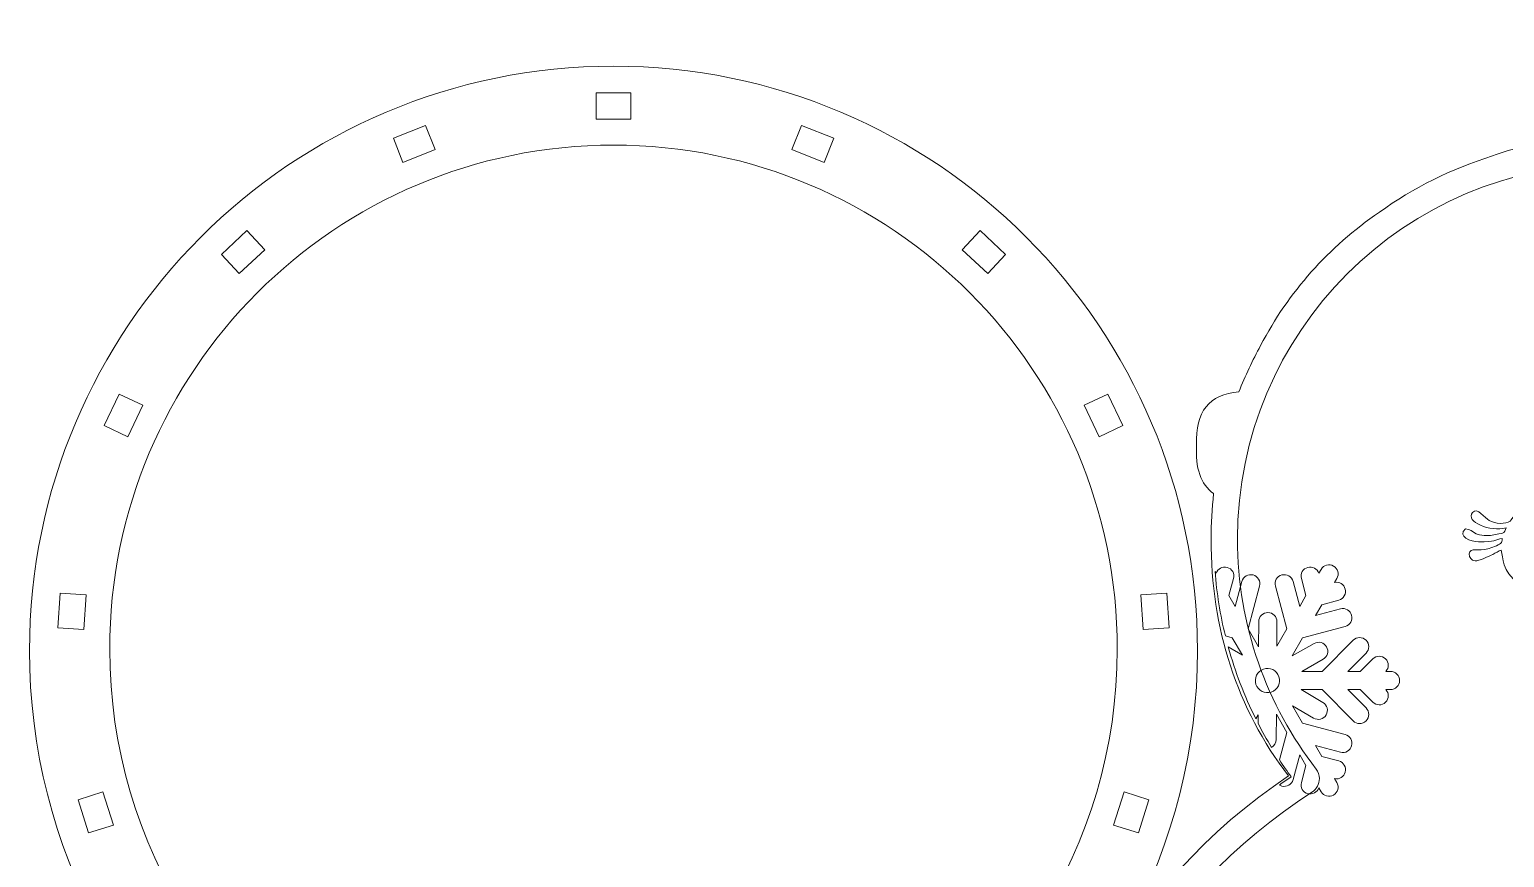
# Model space of a CAD drawing. Header units: centimetres. Extents: x -24.3 to 24.3, y -22.3 to 22.8.
# Drawn here: x -24.3 to -1.66, y 10.14 to 22.84 of the extents above; entities that cross this region are included whole.
import ezdxf

# ---------------------------------------------------------------- set-up
doc = ezdxf.new("R2010")
doc.units = ezdxf.units.CM
doc.header["$MEASUREMENT"] = 0
doc.layers.add('layer 1', color=7, linetype='Continuous')

msp = doc.modelspace()

# ---------------------------------------------------------------- linework, layer by layer
at = {"layer": 'layer 1', "color": 177, "lineweight": 9}
for points, knots in [([(-6.16028, 15.02328), (-6.15943, 13.64048), (-5.76325, 12.42849), (-4.97176, 11.38732), (-4.97176, 11.38732), (-7.4654, 9.72509), (-8.9696, 6.93679), (-8.9696, 3.92399), (-8.9696, 3.92399), (-8.9696, -1.02692), (-4.95587, -5.04069), (-0.00495, -5.04069), (-0.00495, -5.04069), (4.94596, -5.04069), (8.95971, -1.02692), (8.95971, 3.92399), (8.95971, 3.92399), (8.95971, 6.92999), (7.4622, 9.71301), (4.97835, 11.37633), (4.97835, 11.37633), (5.72903, 12.45539), (6.15039, 13.69564), (6.15039, 15.02328), (6.15039, 15.02328), (6.15039, 15.15792), (6.1456, 15.29142), (6.13707, 15.4239), (6.13707, 15.4239), (6.44925, 15.48254), (6.60705, 15.74447), (6.6104, 16.20979), (6.6104, 16.20979), (6.53053, 16.7691), (6.27929, 17.00114), (5.85665, 16.90599), (5.85665, 16.90599), (5.77733, 17.15291), (5.68296, 17.39304), (5.57444, 17.6253), (5.57444, 17.6253), (4.99047, 19.01835), (3.93725, 20.03807), (2.41481, 20.68443), (2.41481, 20.68443), (2.39448, 20.69312), (2.37405, 20.70164), (2.3536, 20.71014), (2.3536, 20.71014), (2.33407, 20.71823), (2.31441, 20.7262), (2.29473, 20.73418), (2.29473, 20.73418), (2.27788, 20.74098), (2.26111, 20.74796), (2.24417, 20.75462), (2.24417, 20.75462), (2.01211, 20.84684), (1.76967, 20.93079), (1.51676, 21.00643), (1.51676, 21.00643), (2.39052, 22.5482), (-1.98352, 22.839), (-1.35077, 21.05688), (-1.35077, 21.05688), (-1.51885, 21.00806), (-1.68248, 20.95566), (-1.84177, 20.89978), (-1.84177, 20.89978), (-2.46907, 20.70387), (-3.05327, 20.41032), (-3.57649, 20.03686), (-3.57649, 20.03686), (-4.36177, 19.49751), (-4.96925, 18.81532), (-5.39885, 17.99027), (-5.39885, 17.99027), (-5.5244, 17.76252), (-5.63624, 17.52615), (-5.7326, 17.28196), (-5.7326, 17.28196), (-6.18765, 17.24443), (-6.4042, 16.97364), (-6.38219, 16.46966), (-6.38219, 16.46966), (-6.40576, 16.11043), (-6.31859, 15.86087), (-6.12069, 15.72092), (-6.12069, 15.72092), (-6.14653, 15.4919), (-6.16028, 15.25922), (-6.16028, 15.02328)], [0, 0, 0, 0, 0.04166667, 0.04166667, 0.04166667, 0.04166667, 0.08333333, 0.08333333, 0.08333333, 0.08333333, 0.125, 0.125, 0.125, 0.125, 0.16666667, 0.16666667, 0.16666667, 0.16666667, 0.20833333, 0.20833333, 0.20833333, 0.20833333, 0.25, 0.25, 0.25, 0.25, 0.29166667, 0.29166667, 0.29166667, 0.29166667, 0.33333333, 0.33333333, 0.33333333, 0.33333333, 0.375, 0.375, 0.375, 0.375, 0.41666667, 0.41666667, 0.41666667, 0.41666667, 0.45833333, 0.45833333, 0.45833333, 0.45833333, 0.5, 0.5, 0.5, 0.5, 0.54166667, 0.54166667, 0.54166667, 0.54166667, 0.58333333, 0.58333333, 0.58333333, 0.58333333, 0.625, 0.625, 0.625, 0.625, 0.66666667, 0.66666667, 0.66666667, 0.66666667, 0.70833333, 0.70833333, 0.70833333, 0.70833333, 0.75, 0.75, 0.75, 0.75, 0.79166667, 0.79166667, 0.79166667, 0.79166667, 0.83333333, 0.83333333, 0.83333333, 0.83333333, 0.875, 0.875, 0.875, 0.875, 0.91666667, 0.91666667, 0.91666667, 0.91666667, 1, 1, 1, 1]), ([(-15.33245, -3.94281), (-11.93309, -3.94281), (-9.17712, -1.18684), (-9.17712, 2.21252), (-9.17712, 2.21252), (-9.17712, 3.54016), (-9.59848, 4.78041), (-10.34916, 5.85947), (-10.34916, 5.85947), (-7.86531, 7.52279), (-6.3678, 10.30581), (-6.3678, 13.31181), (-6.3678, 13.31181), (-6.3678, 18.26272), (-10.38155, 22.2765), (-15.33245, 22.2765), (-15.33245, 22.2765), (-20.28337, 22.2765), (-24.29711, 18.26272), (-24.29711, 13.31181), (-24.29711, 13.31181), (-24.29711, 10.29901), (-22.79291, 7.51071), (-20.29927, 5.84848), (-20.29927, 5.84848), (-21.07357, 4.79276), (-21.48779, 3.5258), (-21.48779, 2.21252), (-21.48779, 2.21252), (-21.48779, -1.18684), (-18.73181, -3.94281), (-15.33245, -3.94281)], [0, 0, 0, 0, 0.11111111, 0.11111111, 0.11111111, 0.11111111, 0.22222222, 0.22222222, 0.22222222, 0.22222222, 0.33333333, 0.33333333, 0.33333333, 0.33333333, 0.44444444, 0.44444444, 0.44444444, 0.44444444, 0.55555556, 0.55555556, 0.55555556, 0.55555556, 0.66666667, 0.66666667, 0.66666667, 0.66666667, 0.77777778, 0.77777778, 0.77777778, 0.77777778, 1, 1, 1, 1]), ([(-15.59912, 21.46584), (-15.59912, 21.46584), (-15.06579, 21.46584), (-15.06579, 21.46584), (-15.06579, 21.46584), (-15.06579, 21.46584), (-15.06579, 21.86584), (-15.06579, 21.86584), (-15.06579, 21.86584), (-15.06579, 21.86584), (-15.59912, 21.86584), (-15.59912, 21.86584), (-15.59912, 21.86584), (-15.59912, 21.86584), (-15.59912, 21.46584), (-15.59912, 21.46584)], [0, 0, 0, 0, 0.2, 0.2, 0.2, 0.2, 0.4, 0.4, 0.4, 0.4, 0.6, 0.6, 0.6, 0.6, 1, 1, 1, 1]), ([(-18.56524, 20.80052), (-18.56524, 20.80052), (-18.06912, 20.99624), (-18.06912, 20.99624), (-18.06912, 20.99624), (-18.06912, 20.99624), (-18.21591, 21.36834), (-18.21591, 21.36834), (-18.21591, 21.36834), (-18.21591, 21.36834), (-18.71203, 21.17262), (-18.71203, 21.17262), (-18.71203, 21.17262), (-18.71203, 21.17262), (-18.56524, 20.80052), (-18.56524, 20.80052)], [0, 0, 0, 0, 0.2, 0.2, 0.2, 0.2, 0.4, 0.4, 0.4, 0.4, 0.6, 0.6, 0.6, 0.6, 1, 1, 1, 1]), ([(-12.09967, 20.80052), (-12.09967, 20.80052), (-12.59579, 20.99624), (-12.59579, 20.99624), (-12.59579, 20.99624), (-12.59579, 20.99624), (-12.449, 21.36834), (-12.449, 21.36834), (-12.449, 21.36834), (-12.449, 21.36834), (-11.95288, 21.17262), (-11.95288, 21.17262), (-11.95288, 21.17262), (-11.95288, 21.17262), (-12.09967, 20.80052), (-12.09967, 20.80052)], [0, 0, 0, 0, 0.2, 0.2, 0.2, 0.2, 0.4, 0.4, 0.4, 0.4, 0.6, 0.6, 0.6, 0.6, 1, 1, 1, 1]), ([(-18.66605, 5.85692), (-19.64931, 4.95511), (-20.26579, 3.65977), (-20.26579, 2.22043), (-20.26579, 2.22043), (-20.26579, -0.50416), (-18.05704, -2.71291), (-15.33245, -2.71291), (-15.33245, -2.71291), (-12.60787, -2.71291), (-10.39912, -0.50416), (-10.39912, 2.22043), (-10.39912, 2.22043), (-10.39912, 3.6566), (-11.01289, 4.94939), (-11.99236, 5.85095), (-11.99236, 5.85095), (-12.05776, 5.9118), (-12.09859, 5.99877), (-12.09859, 6.09515), (-12.09859, 6.09515), (-12.09859, 6.2256), (-12.02412, 6.33924), (-11.91492, 6.39397), (-11.91492, 6.39397), (-9.35812, 7.65567), (-7.59912, 10.28849), (-7.59912, 13.33251), (-7.59912, 13.33251), (-7.59912, 17.6035), (-11.06147, 21.06584), (-15.33245, 21.06584), (-15.33245, 21.06584), (-19.60344, 21.06584), (-23.06579, 17.6035), (-23.06579, 13.33251), (-23.06579, 13.33251), (-23.06579, 10.28929), (-21.30773, 7.65704), (-18.75203, 6.39497), (-18.75203, 6.39497), (-18.64153, 6.34069), (-18.5658, 6.22655), (-18.5658, 6.09515), (-18.5658, 6.09515), (-18.5658, 6.00209), (-18.60456, 5.91739), (-18.66605, 5.85692)], [0, 0, 0, 0, 0.07692308, 0.07692308, 0.07692308, 0.07692308, 0.15384615, 0.15384615, 0.15384615, 0.15384615, 0.23076923, 0.23076923, 0.23076923, 0.23076923, 0.30769231, 0.30769231, 0.30769231, 0.30769231, 0.38461538, 0.38461538, 0.38461538, 0.38461538, 0.46153846, 0.46153846, 0.46153846, 0.46153846, 0.53846154, 0.53846154, 0.53846154, 0.53846154, 0.61538462, 0.61538462, 0.61538462, 0.61538462, 0.69230769, 0.69230769, 0.69230769, 0.69230769, 0.76923077, 0.76923077, 0.76923077, 0.76923077, 0.84615385, 0.84615385, 0.84615385, 0.84615385, 1, 1, 1, 1]), ([(-21.07627, 19.09712), (-21.07627, 19.09712), (-20.68633, 19.46098), (-20.68633, 19.46098), (-20.68633, 19.46098), (-20.68633, 19.46098), (-20.95923, 19.75343), (-20.95923, 19.75343), (-20.95923, 19.75343), (-20.95923, 19.75343), (-21.34917, 19.38958), (-21.34917, 19.38958), (-21.34917, 19.38958), (-21.34917, 19.38958), (-21.07627, 19.09712), (-21.07627, 19.09712)], [0, 0, 0, 0, 0.2, 0.2, 0.2, 0.2, 0.4, 0.4, 0.4, 0.4, 0.6, 0.6, 0.6, 0.6, 1, 1, 1, 1]), ([(-9.58864, 19.09712), (-9.58864, 19.09712), (-9.97857, 19.46098), (-9.97857, 19.46098), (-9.97857, 19.46098), (-9.97857, 19.46098), (-9.70568, 19.75343), (-9.70568, 19.75343), (-9.70568, 19.75343), (-9.70568, 19.75343), (-9.31573, 19.38958), (-9.31573, 19.38958), (-9.31573, 19.38958), (-9.31573, 19.38958), (-9.58864, 19.09712), (-9.58864, 19.09712)], [0, 0, 0, 0, 0.2, 0.2, 0.2, 0.2, 0.4, 0.4, 0.4, 0.4, 0.6, 0.6, 0.6, 0.6, 1, 1, 1, 1]), ([(-22.78873, 16.59227), (-22.78873, 16.59227), (-22.5592, 17.07367), (-22.5592, 17.07367), (-22.5592, 17.07367), (-22.5592, 17.07367), (-22.92025, 17.24583), (-22.92025, 17.24583), (-22.92025, 17.24583), (-22.92025, 17.24583), (-23.1498, 16.76442), (-23.1498, 16.76442), (-23.1498, 16.76442), (-23.1498, 16.76442), (-22.78873, 16.59227), (-22.78873, 16.59227)], [0, 0, 0, 0, 0.2, 0.2, 0.2, 0.2, 0.4, 0.4, 0.4, 0.4, 0.6, 0.6, 0.6, 0.6, 1, 1, 1, 1]), ([(-7.87617, 16.59227), (-7.87617, 16.59227), (-8.10571, 17.07367), (-8.10571, 17.07367), (-8.10571, 17.07367), (-8.10571, 17.07367), (-7.74465, 17.24583), (-7.74465, 17.24583), (-7.74465, 17.24583), (-7.74465, 17.24583), (-7.51511, 16.76442), (-7.51511, 16.76442), (-7.51511, 16.76442), (-7.51511, 16.76442), (-7.87617, 16.59227), (-7.87617, 16.59227)], [0, 0, 0, 0, 0.2, 0.2, 0.2, 0.2, 0.4, 0.4, 0.4, 0.4, 0.6, 0.6, 0.6, 0.6, 1, 1, 1, 1]), ([(-5.11091, 11.24871), (-5.05096, 11.29081), (-4.99057, 11.33244), (-4.92943, 11.3732), (-4.92943, 11.3732), (-4.99205, 11.45859), (-5.05227, 11.54539), (-5.11016, 11.63344), (-5.11016, 11.63344), (-5.11016, 11.63344), (-4.99624, 12.05629), (-4.99624, 12.05629), (-4.99624, 12.05629), (-4.99624, 12.05629), (-5.15725, 12.3352), (-5.15725, 12.3352), (-5.15725, 12.3352), (-5.15725, 12.3352), (-5.15983, 11.94736), (-5.15983, 11.94736), (-5.15983, 11.94736), (-5.16017, 11.89528), (-5.18921, 11.84989), (-5.23179, 11.82611), (-5.23179, 11.82611), (-5.30484, 11.94676), (-5.37357, 12.06964), (-5.43789, 12.19452), (-5.43789, 12.19452), (-5.43789, 12.19452), (-5.43704, 12.32436), (-5.43704, 12.32436), (-5.43704, 12.32436), (-5.43704, 12.32436), (-5.47256, 12.26284), (-5.47256, 12.26284), (-5.47256, 12.26284), (-5.64921, 12.61661), (-5.79081, 12.98601), (-5.89588, 13.36632), (-5.89588, 13.36632), (-5.89588, 13.36632), (-5.67925, 13.23931), (-5.67925, 13.23931), (-5.67925, 13.23931), (-5.67925, 13.23931), (-5.83401, 13.50736), (-5.83401, 13.50736), (-5.83401, 13.50736), (-5.83401, 13.50736), (-5.94005, 13.53561), (-5.94005, 13.53561), (-5.94005, 13.53561), (-6.01963, 13.85939), (-6.07297, 14.19044), (-6.09915, 14.52595), (-6.09915, 14.52595), (-6.09915, 14.52595), (-6.08213, 14.4965), (-6.08213, 14.4965), (-6.08213, 14.4965), (-6.0592, 14.56647), (-5.98483, 14.6073), (-5.91288, 14.58791), (-5.91288, 14.58791), (-5.83851, 14.56787), (-5.7942, 14.49088), (-5.81424, 14.41651), (-5.81424, 14.41651), (-5.81424, 14.41651), (-5.88477, 14.15468), (-5.88477, 14.15468), (-5.88477, 14.15468), (-5.88477, 14.15468), (-5.78928, 13.98928), (-5.78928, 13.98928), (-5.78928, 13.98928), (-5.78928, 13.98928), (-5.68604, 14.3725), (-5.68604, 14.3725), (-5.68604, 14.3725), (-5.666, 14.44687), (-5.58901, 14.49118), (-5.51463, 14.47115), (-5.51463, 14.47115), (-5.44025, 14.45111), (-5.39595, 14.37411), (-5.41599, 14.29974), (-5.41599, 14.29974), (-5.41599, 14.29974), (-5.59179, 13.64721), (-5.59179, 13.64721), (-5.59179, 13.64721), (-5.59179, 13.64721), (-5.43075, 13.36828), (-5.43075, 13.36828), (-5.43075, 13.36828), (-5.43075, 13.36828), (-5.42819, 13.75615), (-5.42819, 13.75615), (-5.42819, 13.75615), (-5.42767, 13.83317), (-5.36444, 13.89557), (-5.28743, 13.89507), (-5.28743, 13.89507), (-5.2104, 13.89455), (-5.148, 13.83132), (-5.14851, 13.75431), (-5.14851, 13.75431), (-5.14851, 13.75431), (-5.15099, 13.37915), (-5.15099, 13.37915), (-5.15099, 13.37915), (-5.15099, 13.37915), (-4.99624, 13.64721), (-4.99624, 13.64721), (-4.99624, 13.64721), (-4.99624, 13.64721), (-5.17204, 14.29971), (-5.17204, 14.29971), (-5.17204, 14.29971), (-5.19208, 14.3741), (-5.14776, 14.45108), (-5.07339, 14.47112), (-5.07339, 14.47112), (-4.99901, 14.49116), (-4.92203, 14.44686), (-4.90199, 14.37247), (-4.90199, 14.37247), (-4.90199, 14.37247), (-4.79873, 13.98928), (-4.79873, 13.98928), (-4.79873, 13.98928), (-4.79873, 13.98928), (-4.70325, 14.15468), (-4.70325, 14.15468), (-4.70325, 14.15468), (-4.70325, 14.15468), (-4.77379, 14.41648), (-4.77379, 14.41648), (-4.77379, 14.41648), (-4.79383, 14.49084), (-4.74952, 14.56786), (-4.67513, 14.5879), (-4.67513, 14.5879), (-4.60324, 14.60727), (-4.52884, 14.56647), (-4.50589, 14.4965), (-4.50589, 14.4965), (-4.50589, 14.4965), (-4.47083, 14.55723), (-4.47083, 14.55723), (-4.47083, 14.55723), (-4.43231, 14.62394), (-4.34651, 14.64692), (-4.2798, 14.6084), (-4.2798, 14.6084), (-4.21309, 14.5699), (-4.19011, 14.48408), (-4.22863, 14.41739), (-4.22863, 14.41739), (-4.22863, 14.41739), (-4.26368, 14.35667), (-4.26368, 14.35667), (-4.26368, 14.35667), (-4.1916, 14.37178), (-4.11908, 14.32776), (-4.09991, 14.2558), (-4.09991, 14.2558), (-4.08007, 14.18136), (-4.1246, 14.1045), (-4.19901, 14.08466), (-4.19901, 14.08466), (-4.19901, 14.08466), (-4.46104, 14.01484), (-4.46104, 14.01484), (-4.46104, 14.01484), (-4.46104, 14.01484), (-4.55653, 13.84944), (-4.55653, 13.84944), (-4.55653, 13.84944), (-4.55653, 13.84944), (-4.17303, 13.95163), (-4.17303, 13.95163), (-4.17303, 13.95163), (-4.09861, 13.97147), (-4.02173, 13.92693), (-4.00189, 13.85249), (-4.00189, 13.85249), (-3.98205, 13.77808), (-4.02659, 13.70121), (-4.10103, 13.68137), (-4.10103, 13.68137), (-4.10103, 13.68137), (-4.75403, 13.50736), (-4.75403, 13.50736), (-4.75403, 13.50736), (-4.75403, 13.50736), (-4.91507, 13.22844), (-4.91507, 13.22844), (-4.91507, 13.22844), (-4.91507, 13.22844), (-4.57787, 13.42015), (-4.57787, 13.42015), (-4.57787, 13.42015), (-4.51091, 13.45823), (-4.42524, 13.43464), (-4.38719, 13.36771), (-4.38719, 13.36771), (-4.34911, 13.30073), (-4.37268, 13.21508), (-4.43963, 13.17701), (-4.43963, 13.17701), (-4.43963, 13.17701), (-4.76573, 12.9916), (-4.76573, 12.9916), (-4.76573, 12.9916), (-4.76573, 12.9916), (-4.45624, 12.9916), (-4.45624, 12.9916), (-4.45624, 12.9916), (-4.45624, 12.9916), (-3.97907, 13.47011), (-3.97907, 13.47011), (-3.97907, 13.47011), (-3.92467, 13.52464), (-3.83583, 13.52476), (-3.78128, 13.47039), (-3.78128, 13.47039), (-3.72675, 13.41599), (-3.72663, 13.32715), (-3.781, 13.27261), (-3.781, 13.27261), (-3.781, 13.27261), (-4.06123, 12.9916), (-4.06123, 12.9916), (-4.06123, 12.9916), (-4.06123, 12.9916), (-3.87024, 12.9916), (-3.87024, 12.9916), (-3.87024, 12.9916), (-3.87024, 12.9916), (-3.67879, 13.18359), (-3.67879, 13.18359), (-3.67879, 13.18359), (-3.6244, 13.23813), (-3.53556, 13.23825), (-3.48103, 13.18385), (-3.48103, 13.18385), (-3.42828, 13.13127), (-3.42643, 13.04647), (-3.47555, 12.9916), (-3.47555, 12.9916), (-3.47555, 12.9916), (-3.40545, 12.9916), (-3.40545, 12.9916), (-3.40545, 12.9916), (-3.32844, 12.9916), (-3.2656, 12.92877), (-3.2656, 12.85176), (-3.2656, 12.85176), (-3.2656, 12.77475), (-3.32844, 12.71192), (-3.40545, 12.71192), (-3.40545, 12.71192), (-3.40545, 12.71192), (-3.47555, 12.71192), (-3.47555, 12.71192), (-3.47555, 12.71192), (-3.42643, 12.65707), (-3.42828, 12.57224), (-3.48103, 12.51964), (-3.48103, 12.51964), (-3.53556, 12.46525), (-3.6244, 12.46537), (-3.6788, 12.51992), (-3.6788, 12.51992), (-3.6788, 12.51992), (-3.87028, 12.71192), (-3.87028, 12.71192), (-3.87028, 12.71192), (-3.87028, 12.71192), (-4.06125, 12.71192), (-4.06125, 12.71192), (-4.06125, 12.71192), (-4.06125, 12.71192), (-3.781, 12.43089), (-3.781, 12.43089), (-3.781, 12.43089), (-3.72663, 12.37636), (-3.72675, 12.28752), (-3.78128, 12.23312), (-3.78128, 12.23312), (-3.83583, 12.17873), (-3.92467, 12.17885), (-3.97907, 12.2334), (-3.97907, 12.2334), (-3.97907, 12.2334), (-4.45624, 12.71192), (-4.45624, 12.71192), (-4.45624, 12.71192), (-4.45624, 12.71192), (-4.77832, 12.71192), (-4.77832, 12.71192), (-4.77832, 12.71192), (-4.77832, 12.71192), (-4.44369, 12.51576), (-4.44369, 12.51576), (-4.44369, 12.51576), (-4.37725, 12.4768), (-4.35481, 12.39084), (-4.39377, 12.3244), (-4.39377, 12.3244), (-4.43273, 12.25795), (-4.51869, 12.23552), (-4.58513, 12.27447), (-4.58513, 12.27447), (-4.58513, 12.27447), (-4.9088, 12.4642), (-4.9088, 12.4642), (-4.9088, 12.4642), (-4.9088, 12.4642), (-4.75403, 12.19615), (-4.75403, 12.19615), (-4.75403, 12.19615), (-4.75403, 12.19615), (-4.10103, 12.02213), (-4.10103, 12.02213), (-4.10103, 12.02213), (-4.02659, 12.00229), (-3.98205, 11.92543), (-4.00189, 11.85101), (-4.00189, 11.85101), (-4.02173, 11.77657), (-4.09861, 11.73204), (-4.17303, 11.75188), (-4.17303, 11.75188), (-4.17303, 11.75188), (-4.55653, 11.85407), (-4.55653, 11.85407), (-4.55653, 11.85407), (-4.55653, 11.85407), (-4.46104, 11.68867), (-4.46104, 11.68867), (-4.46104, 11.68867), (-4.46104, 11.68867), (-4.19904, 11.61887), (-4.19904, 11.61887), (-4.19904, 11.61887), (-4.1246, 11.59903), (-4.08007, 11.52216), (-4.09991, 11.44775), (-4.09991, 11.44775), (-4.11908, 11.37575), (-4.19163, 11.33173), (-4.26368, 11.34685), (-4.26368, 11.34685), (-4.26368, 11.34685), (-4.22863, 11.28612), (-4.22863, 11.28612), (-4.22863, 11.28612), (-4.19011, 11.21941), (-4.21309, 11.13361), (-4.2798, 11.09509), (-4.2798, 11.09509), (-4.34651, 11.05659), (-4.43231, 11.07957), (-4.47083, 11.14628), (-4.47083, 11.14628), (-4.47083, 11.14628), (-4.50589, 11.20701), (-4.50589, 11.20701), (-4.50589, 11.20701), (-4.52884, 11.13703), (-4.60324, 11.09624), (-4.67513, 11.11561), (-4.67513, 11.11561), (-4.74952, 11.13565), (-4.79383, 11.21267), (-4.77379, 11.28703), (-4.77379, 11.28703), (-4.77379, 11.28703), (-4.70325, 11.54883), (-4.70325, 11.54883), (-4.70325, 11.54883), (-4.70325, 11.54883), (-4.79873, 11.71423), (-4.79873, 11.71423), (-4.79873, 11.71423), (-4.79873, 11.71423), (-4.90199, 11.33104), (-4.90199, 11.33104), (-4.90199, 11.33104), (-4.92203, 11.25665), (-4.99901, 11.21235), (-5.07339, 11.23239), (-5.07339, 11.23239), (-5.08696, 11.23604), (-5.09955, 11.24161), (-5.11091, 11.24871)], [0, 0, 0, 0, 0.00990099, 0.00990099, 0.00990099, 0.00990099, 0.01980198, 0.01980198, 0.01980198, 0.01980198, 0.02970297, 0.02970297, 0.02970297, 0.02970297, 0.03960396, 0.03960396, 0.03960396, 0.03960396, 0.04950495, 0.04950495, 0.04950495, 0.04950495, 0.05940594, 0.05940594, 0.05940594, 0.05940594, 0.06930693, 0.06930693, 0.06930693, 0.06930693, 0.07920792, 0.07920792, 0.07920792, 0.07920792, 0.08910891, 0.08910891, 0.08910891, 0.08910891, 0.0990099, 0.0990099, 0.0990099, 0.0990099, 0.10891089, 0.10891089, 0.10891089, 0.10891089, 0.11881188, 0.11881188, 0.11881188, 0.11881188, 0.12871287, 0.12871287, 0.12871287, 0.12871287, 0.13861386, 0.13861386, 0.13861386, 0.13861386, 0.14851485, 0.14851485, 0.14851485, 0.14851485, 0.15841584, 0.15841584, 0.15841584, 0.15841584, 0.16831683, 0.16831683, 0.16831683, 0.16831683, 0.17821782, 0.17821782, 0.17821782, 0.17821782, 0.18811881, 0.18811881, 0.18811881, 0.18811881, 0.1980198, 0.1980198, 0.1980198, 0.1980198, 0.20792079, 0.20792079, 0.20792079, 0.20792079, 0.21782178, 0.21782178, 0.21782178, 0.21782178, 0.22772277, 0.22772277, 0.22772277, 0.22772277, 0.23762376, 0.23762376, 0.23762376, 0.23762376, 0.24752475, 0.24752475, 0.24752475, 0.24752475, 0.25742574, 0.25742574, 0.25742574, 0.25742574, 0.26732673, 0.26732673, 0.26732673, 0.26732673, 0.27722772, 0.27722772, 0.27722772, 0.27722772, 0.28712871, 0.28712871, 0.28712871, 0.28712871, 0.2970297, 0.2970297, 0.2970297, 0.2970297, 0.30693069, 0.30693069, 0.30693069, 0.30693069, 0.31683168, 0.31683168, 0.31683168, 0.31683168, 0.32673267, 0.32673267, 0.32673267, 0.32673267, 0.33663366, 0.33663366, 0.33663366, 0.33663366, 0.34653465, 0.34653465, 0.34653465, 0.34653465, 0.35643564, 0.35643564, 0.35643564, 0.35643564, 0.36633663, 0.36633663, 0.36633663, 0.36633663, 0.37623762, 0.37623762, 0.37623762, 0.37623762, 0.38613861, 0.38613861, 0.38613861, 0.38613861, 0.3960396, 0.3960396, 0.3960396, 0.3960396, 0.40594059, 0.40594059, 0.40594059, 0.40594059, 0.41584158, 0.41584158, 0.41584158, 0.41584158, 0.42574257, 0.42574257, 0.42574257, 0.42574257, 0.43564356, 0.43564356, 0.43564356, 0.43564356, 0.44554455, 0.44554455, 0.44554455, 0.44554455, 0.45544554, 0.45544554, 0.45544554, 0.45544554, 0.46534653, 0.46534653, 0.46534653, 0.46534653, 0.47524752, 0.47524752, 0.47524752, 0.47524752, 0.48514851, 0.48514851, 0.48514851, 0.48514851, 0.4950495, 0.4950495, 0.4950495, 0.4950495, 0.5049505, 0.5049505, 0.5049505, 0.5049505, 0.51485149, 0.51485149, 0.51485149, 0.51485149, 0.52475248, 0.52475248, 0.52475248, 0.52475248, 0.53465347, 0.53465347, 0.53465347, 0.53465347, 0.54455446, 0.54455446, 0.54455446, 0.54455446, 0.55445545, 0.55445545, 0.55445545, 0.55445545, 0.56435644, 0.56435644, 0.56435644, 0.56435644, 0.57425743, 0.57425743, 0.57425743, 0.57425743, 0.58415842, 0.58415842, 0.58415842, 0.58415842, 0.59405941, 0.59405941, 0.59405941, 0.59405941, 0.6039604, 0.6039604, 0.6039604, 0.6039604, 0.61386139, 0.61386139, 0.61386139, 0.61386139, 0.62376238, 0.62376238, 0.62376238, 0.62376238, 0.63366337, 0.63366337, 0.63366337, 0.63366337, 0.64356436, 0.64356436, 0.64356436, 0.64356436, 0.65346535, 0.65346535, 0.65346535, 0.65346535, 0.66336634, 0.66336634, 0.66336634, 0.66336634, 0.67326733, 0.67326733, 0.67326733, 0.67326733, 0.68316832, 0.68316832, 0.68316832, 0.68316832, 0.69306931, 0.69306931, 0.69306931, 0.69306931, 0.7029703, 0.7029703, 0.7029703, 0.7029703, 0.71287129, 0.71287129, 0.71287129, 0.71287129, 0.72277228, 0.72277228, 0.72277228, 0.72277228, 0.73267327, 0.73267327, 0.73267327, 0.73267327, 0.74257426, 0.74257426, 0.74257426, 0.74257426, 0.75247525, 0.75247525, 0.75247525, 0.75247525, 0.76237624, 0.76237624, 0.76237624, 0.76237624, 0.77227723, 0.77227723, 0.77227723, 0.77227723, 0.78217822, 0.78217822, 0.78217822, 0.78217822, 0.79207921, 0.79207921, 0.79207921, 0.79207921, 0.8019802, 0.8019802, 0.8019802, 0.8019802, 0.81188119, 0.81188119, 0.81188119, 0.81188119, 0.82178218, 0.82178218, 0.82178218, 0.82178218, 0.83168317, 0.83168317, 0.83168317, 0.83168317, 0.84158416, 0.84158416, 0.84158416, 0.84158416, 0.85148515, 0.85148515, 0.85148515, 0.85148515, 0.86138614, 0.86138614, 0.86138614, 0.86138614, 0.87128713, 0.87128713, 0.87128713, 0.87128713, 0.88118812, 0.88118812, 0.88118812, 0.88118812, 0.89108911, 0.89108911, 0.89108911, 0.89108911, 0.9009901, 0.9009901, 0.9009901, 0.9009901, 0.91089109, 0.91089109, 0.91089109, 0.91089109, 0.92079208, 0.92079208, 0.92079208, 0.92079208, 0.93069307, 0.93069307, 0.93069307, 0.93069307, 0.94059406, 0.94059406, 0.94059406, 0.94059406, 0.95049505, 0.95049505, 0.95049505, 0.95049505, 0.96039604, 0.96039604, 0.96039604, 0.96039604, 0.97029703, 0.97029703, 0.97029703, 0.97029703, 0.98019802, 0.98019802, 0.98019802, 0.98019802, 1, 1, 1, 1]), ([(-23.46456, 13.63421), (-23.46456, 13.63421), (-23.42733, 14.16624), (-23.42733, 14.16624), (-23.42733, 14.16624), (-23.42733, 14.16624), (-23.82636, 14.19416), (-23.82636, 14.19416), (-23.82636, 14.19416), (-23.82636, 14.19416), (-23.86359, 13.66213), (-23.86359, 13.66213), (-23.86359, 13.66213), (-23.86359, 13.66213), (-23.46456, 13.63421), (-23.46456, 13.63421)], [0, 0, 0, 0, 0.2, 0.2, 0.2, 0.2, 0.4, 0.4, 0.4, 0.4, 0.6, 0.6, 0.6, 0.6, 1, 1, 1, 1]), ([(-7.20035, 13.63421), (-7.20035, 13.63421), (-7.23757, 14.16624), (-7.23757, 14.16624), (-7.23757, 14.16624), (-7.23757, 14.16624), (-6.83855, 14.19416), (-6.83855, 14.19416), (-6.83855, 14.19416), (-6.83855, 14.19416), (-6.80132, 13.66213), (-6.80132, 13.66213), (-6.80132, 13.66213), (-6.80132, 13.66213), (-7.20035, 13.63421), (-7.20035, 13.63421)], [0, 0, 0, 0, 0.2, 0.2, 0.2, 0.2, 0.4, 0.4, 0.4, 0.4, 0.6, 0.6, 0.6, 0.6, 1, 1, 1, 1]), ([(-5.38704, 13.01291), (-5.47593, 12.96157), (-5.50644, 12.84761), (-5.45515, 12.75873), (-5.45515, 12.75873), (-5.40381, 12.66983), (-5.28988, 12.63931), (-5.20099, 12.69063), (-5.20099, 12.69063), (-5.11211, 12.74195), (-5.08155, 12.85588), (-5.13287, 12.94477), (-5.13287, 12.94477), (-5.18419, 13.03368), (-5.29816, 13.0642), (-5.38704, 13.01291)], [0, 0, 0, 0, 0.2, 0.2, 0.2, 0.2, 0.4, 0.4, 0.4, 0.4, 0.6, 0.6, 0.6, 0.6, 1, 1, 1, 1]), ([(-23.00977, 10.6342), (-23.00977, 10.6342), (-23.17004, 11.14288), (-23.17004, 11.14288), (-23.17004, 11.14288), (-23.17004, 11.14288), (-23.55155, 11.02269), (-23.55155, 11.02269), (-23.55155, 11.02269), (-23.55155, 11.02269), (-23.39129, 10.514), (-23.39129, 10.514), (-23.39129, 10.514), (-23.39129, 10.514), (-23.00977, 10.6342), (-23.00977, 10.6342)], [0, 0, 0, 0, 0.2, 0.2, 0.2, 0.2, 0.4, 0.4, 0.4, 0.4, 0.6, 0.6, 0.6, 0.6, 1, 1, 1, 1]), ([(-7.65513, 10.6342), (-7.65513, 10.6342), (-7.49487, 11.14288), (-7.49487, 11.14288), (-7.49487, 11.14288), (-7.49487, 11.14288), (-7.11336, 11.02269), (-7.11336, 11.02269), (-7.11336, 11.02269), (-7.11336, 11.02269), (-7.27361, 10.514), (-7.27361, 10.514), (-7.27361, 10.514), (-7.27361, 10.514), (-7.65513, 10.6342), (-7.65513, 10.6342)], [0, 0, 0, 0, 0.2, 0.2, 0.2, 0.2, 0.4, 0.4, 0.4, 0.4, 0.6, 0.6, 0.6, 0.6, 1, 1, 1, 1])]:
    msp.add_open_spline(points, degree=3, knots=knots, dxfattribs=at)
at = {"layer": 'layer 1', "color": 250, "lineweight": 9}
msp.add_open_spline([(4.53421, 11.49369), (4.50387, 11.45129), (4.48756, 11.40045), (4.48756, 11.34831), (4.48756, 11.34831), (4.48756, 11.26336), (4.53071, 11.18421), (4.60148, 11.13859), (4.60148, 11.13859), (6.97815, 9.61829), (8.55437, 6.9554), (8.55437, 3.92397), (8.55437, 3.92397), (8.55437, -0.80321), (4.72224, -4.63535), (-0.00495, -4.63535), (-0.00495, -4.63535), (-4.73213, -4.63535), (-8.56427, -0.80321), (-8.56427, 3.92397), (-8.56427, 3.92397), (-8.56427, 6.95488), (-6.98857, 9.61737), (-4.612, 11.1382), (-4.612, 11.1382), (-4.54063, 11.18421), (-4.49749, 11.26336), (-4.49749, 11.34831), (-4.49749, 11.34831), (-4.49749, 11.40045), (-4.5138, 11.45129), (-4.54413, 11.49372), (-4.54413, 11.49372), (-5.30285, 12.46797), (-5.75495, 13.69277), (-5.75495, 15.02328), (-5.75495, 15.02328), (-5.75495, 18.19892), (-3.18059, 20.77328), (-0.00495, 20.77328), (-0.00495, 20.77328), (3.17069, 20.77328), (5.74505, 18.19892), (5.74505, 15.02328), (5.74505, 15.02328), (5.74505, 13.69276), (5.29295, 12.46795), (4.53421, 11.49369)], degree=3, knots=[0, 0, 0, 0, 0.07692308, 0.07692308, 0.07692308, 0.07692308, 0.15384615, 0.15384615, 0.15384615, 0.15384615, 0.23076923, 0.23076923, 0.23076923, 0.23076923, 0.30769231, 0.30769231, 0.30769231, 0.30769231, 0.38461538, 0.38461538, 0.38461538, 0.38461538, 0.46153846, 0.46153846, 0.46153846, 0.46153846, 0.53846154, 0.53846154, 0.53846154, 0.53846154, 0.61538462, 0.61538462, 0.61538462, 0.61538462, 0.69230769, 0.69230769, 0.69230769, 0.69230769, 0.76923077, 0.76923077, 0.76923077, 0.76923077, 0.84615385, 0.84615385, 0.84615385, 0.84615385, 1, 1, 1, 1], dxfattribs=at)
at = {"layer": 'layer 1', "lineweight": 9}
msp.add_open_spline([(-1.63233, 15.19435), (-1.65389, 15.10834), (-1.66973, 15.11563), (-1.74224, 15.09975), (-1.74224, 15.09975), (-2.13312, 15.01419), (-2.10565, 15.16864), (-2.25659, 15.18094), (-2.25659, 15.18094), (-2.3818, 15.06164), (-2.17429, 14.97979), (-2.05351, 14.97784), (-2.05351, 14.97784), (-1.79183, 14.97362), (-1.80607, 15.01683), (-1.68991, 15.02894), (-1.68991, 15.02894), (-1.69579, 14.99815), (-1.69295, 14.97286), (-1.71493, 14.95428), (-1.71493, 14.95428), (-1.74488, 14.92899), (-1.86544, 14.88415), (-1.91069, 14.87148), (-1.91069, 14.87148), (-2.05876, 14.83003), (-2.18228, 14.90587), (-2.19604, 14.7951), (-2.19604, 14.7951), (-2.20256, 14.74251), (-2.16221, 14.6938), (-2.10628, 14.68862), (-2.10628, 14.68862), (-2.05123, 14.6835), (-1.88899, 14.76106), (-1.83537, 14.78594), (-1.83537, 14.78594), (-1.79311, 14.80556), (-1.74076, 14.84238), (-1.70917, 14.85058), (-1.70917, 14.85058), (-1.66993, 14.72763), (-1.70524, 14.5402), (-1.43641, 14.33964), (-1.43641, 14.33964), (-1.24728, 14.19855), (-0.97385, 14.18772), (-0.78917, 14.27727), (-0.78917, 14.27727), (-0.50459, 14.41524), (-0.30663, 14.72594), (-0.37637, 15.07839), (-0.37637, 15.07839), (-0.39671, 15.18115), (-0.44392, 15.29596), (-0.49224, 15.35559), (-0.49224, 15.35559), (-0.59869, 15.48691), (-0.83493, 15.64456), (-1.07967, 15.61432), (-1.07967, 15.61432), (-1.41216, 15.57323), (-1.53721, 15.32038), (-1.56752, 15.29796), (-1.56752, 15.29796), (-1.63848, 15.24551), (-1.79653, 15.25506), (-1.89104, 15.30622), (-1.89104, 15.30622), (-1.95681, 15.34183), (-2.07548, 15.51806), (-2.14745, 15.43054), (-2.14745, 15.43054), (-2.26435, 15.2884), (-1.87216, 15.12538), (-1.63233, 15.19435)], degree=3, knots=[0, 0, 0, 0, 0.05, 0.05, 0.05, 0.05, 0.1, 0.1, 0.1, 0.1, 0.15, 0.15, 0.15, 0.15, 0.2, 0.2, 0.2, 0.2, 0.25, 0.25, 0.25, 0.25, 0.3, 0.3, 0.3, 0.3, 0.35, 0.35, 0.35, 0.35, 0.4, 0.4, 0.4, 0.4, 0.45, 0.45, 0.45, 0.45, 0.5, 0.5, 0.5, 0.5, 0.55, 0.55, 0.55, 0.55, 0.6, 0.6, 0.6, 0.6, 0.65, 0.65, 0.65, 0.65, 0.7, 0.7, 0.7, 0.7, 0.75, 0.75, 0.75, 0.75, 0.8, 0.8, 0.8, 0.8, 0.85, 0.85, 0.85, 0.85, 0.9, 0.9, 0.9, 0.9, 1, 1, 1, 1], dxfattribs=at)

doc.saveas('drawing.dxf')
